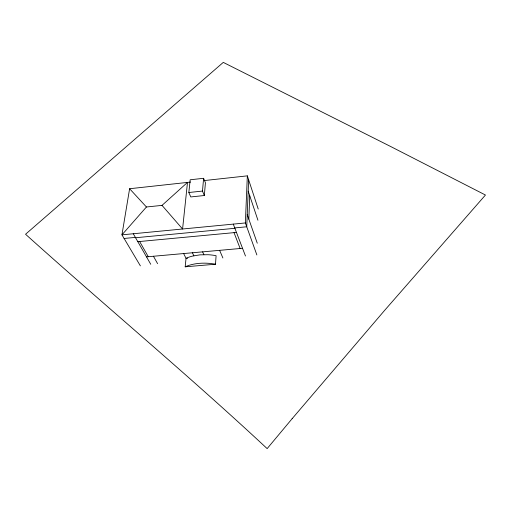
<?xml version="1.0" encoding="UTF-8"?>
<svg xmlns="http://www.w3.org/2000/svg" width="511" height="511" viewBox="0 0 511 511"><rect width="100%" height="100%" fill="white"/><g stroke="black" fill="none" stroke-linecap="round" stroke-linejoin="round"><path stroke-width="0.77" d="M248.831 219.162L249.738 195.758M248.64 179.815L246.743 226.782L234.747 227.925M256.867 254.951L245.363 222.949L247.343 175.854L204.138 180.581M215.501 264.225L216.096 255.704A31.401 16.646 4.1 0 0 208.041 254.721L199.98 254.855L192.475 256.094A31.401 16.646 4.1 0 0 186.03 258.349L185.193 266.819L215.501 264.225A31.656 16.493 4.1 0 0 204.643 263.159L201.928 263.197A31.656 16.493 4.1 0 0 185.193 266.819M204.323 195.515L205.422 182.785L203.614 178.301L190.162 179.783L188.846 192.519L190.782 196.939L204.323 195.515L202.484 191.063L203.614 178.301M190.667 182.057L129.609 188.731L121.95 234.843L140.378 265.867M162.025 205.377L182.58 228.998L187.499 182.401L162.025 205.377L146.433 206.993L121.95 234.843L245.363 222.949M188.846 192.519L202.484 191.063M124.103 238.465L135.37 237.391M135.575 237.743L234.888 228.296M137.823 241.684L236.465 232.416M146.516 256.873L242.527 248.295M187.614 258.208L186.03 258.349L183.641 253.552M129.609 188.731L146.433 206.993M133.288 233.751L150.745 264.276M139.637 241.511L148.279 256.714M153.453 256.254L157.599 263.676M192.417 252.773L193.867 255.787M202.592 251.859L203.883 254.663M219.628 250.339L222.892 257.985M234.025 232.646L240.151 248.506M233.291 224.118L245.478 256.017M247.235 214.601L257.269 243.204M248.186 191.127L257.94 220.235M247.343 175.854L258.227 209.025M292.139 418.681L267.151 448.613C188.387 375.157 105.605 306.242 25.55 234.242L223.275 62.387L390.532 146.446L485.45 195.023L384.387 310.656L292.139 418.681"/></g></svg>
